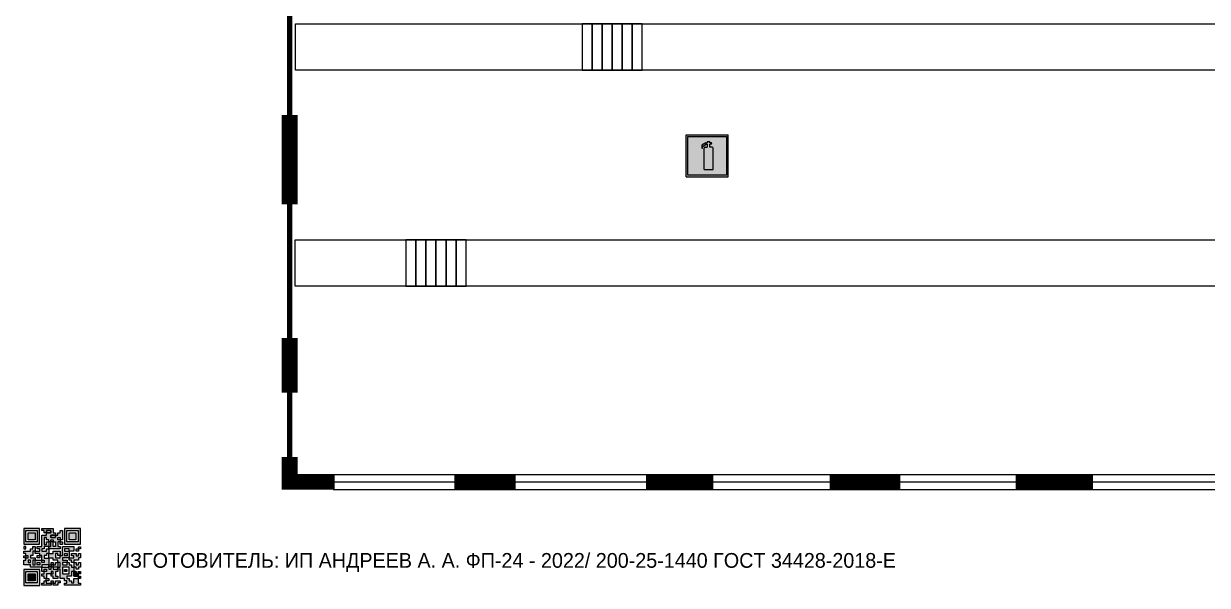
# Model space of a CAD drawing. Header units: millimetres. Extents: x 13114 to 67229, y 22859 to 38520.
# Drawn here: x 29997 to 30221.7, y 25868.9 to 25975.5 of the extents above; entities that cross this region are included whole.
import ezdxf

# ---------------------------------------------------------------- set-up
doc = ezdxf.new("R2010")
doc.units = ezdxf.units.MM
doc.styles.add('обычный', font='arial.ttf')

# ---------------------------------------------------------------- blocks, each defined once
blk = doc.blocks.new('QR')
at = {"lineweight": 0}
h = blk.add_hatch(color=256, dxfattribs=at)
h.dxf.hatch_style = 1
h.paths.add_polyline_path([(9241.16, 2687.38), (9242.01, 2687.38), (9242.01, 2687.83), (9241.59, 2687.83), (9241.59, 2688.68), (9239.45, 2688.68), (9239.45, 2688.25), (9239.86, 2688.25), (9239.86, 2687.83), (9240.29, 2687.83), (9240.29, 2688.25), (9241.16, 2688.25), (9241.16, 2687.83), (9240.29, 2687.83), (9240.29, 2687.38), (9239.45, 2687.38), (9239.45, 2685.22), (9238.57, 2685.22), (9238.57, 2684.8), (9239.02, 2684.8), (9239.02, 2684.37), (9238.13, 2684.37), (9238.13, 2683.92), (9239.02, 2683.92), (9239.02, 2683.5), (9239.44, 2683.5), (9239.44, 2682.64), (9239.87, 2682.64), (9239.87, 2682.18), (9239.44, 2682.18), (9239.44, 2682.64), (9238.13, 2682.64), (9238.13, 2681.76), (9237.71, 2681.76), (9237.71, 2682.64), (9238.13, 2682.64), (9238.13, 2683.07), (9237.27, 2683.07), (9237.27, 2683.51), (9237.71, 2683.51), (9237.71, 2684.37), (9238.13, 2684.37), (9238.13, 2685.22), (9237.71, 2685.22), (9237.71, 2684.8), (9237.28, 2684.8), (9237.28, 2684.38), (9235.98, 2684.38), (9235.98, 2683.92), (9236.4, 2683.92), (9236.4, 2683.49), (9236.84, 2683.49), (9236.84, 2683.07), (9236.4, 2683.07), (9236.4, 2682.64), (9235.98, 2682.64), (9235.98, 2681.76), (9237.29, 2681.76), (9237.29, 2681.33), (9239.43, 2681.33), (9239.43, 2681.76), (9240.74, 2681.76), (9240.74, 2683.05), (9239.87, 2683.05), (9239.87, 2683.5), (9240.29, 2683.5), (9240.29, 2683.91), (9240.74, 2683.91), (9240.74, 2684.81), (9240.29, 2684.81), (9240.29, 2684.79), (9240.29, 2684.37), (9239.45, 2684.37), (9239.45, 2684.8), (9239.87, 2684.8), (9239.87, 2685.21), (9240.74, 2685.21), (9240.74, 2686.1), (9240.29, 2686.1), (9240.29, 2685.64), (9239.86, 2685.64), (9239.86, 2686.95), (9240.29, 2686.95), (9240.29, 2686.52), (9240.74, 2686.52), (9240.74, 2686.1), (9241.16, 2686.1), (9241.16, 2686.53), (9241.59, 2686.53), (9241.59, 2686.1), (9242.02, 2686.1), (9242.02, 2685.21), (9241.59, 2685.21), (9241.59, 2686.1), (9241.16, 2686.1), (9241.16, 2685.21), (9240.74, 2685.21), (9240.74, 2684.81), (9242.89, 2684.81), (9242.89, 2685.22), (9242.47, 2685.22), (9242.47, 2686.11), (9242.89, 2686.11), (9242.89, 2686.52), (9242.46, 2686.52), (9242.46, 2686.95), (9242.89, 2686.95), (9242.89, 2686.52), (9243.32, 2686.52), (9243.32, 2688.26), (9242.9, 2688.26), (9242.9, 2687.83), (9242.47, 2687.83), (9242.47, 2687.38), (9242.01, 2687.38), (9242.01, 2686.94), (9241.16, 2686.94)])
h.paths.add_polyline_path([(9239.02, 2682.18), (9239.02, 2681.76), (9238.54, 2681.76), (9238.54, 2682.18)], flags=16)
h.paths.add_polyline_path([(9237.27, 2682.65), (9237.27, 2682.19), (9236.83, 2682.19), (9236.83, 2682.65)], flags=16)
h = blk.add_hatch(color=256, dxfattribs=at)
h.dxf.hatch_style = 1
h.paths.add_polyline_path([(9238.15, 2687.83), (9236.83, 2687.83), (9236.83, 2686.52), (9238.15, 2686.52)], flags=0)
h.paths.add_polyline_path([(9239.01, 2685.65), (9239.01, 2688.68), (9235.98, 2688.68), (9235.98, 2685.65)])
h.paths.add_polyline_path([(9236.41, 2686.1), (9236.41, 2688.26), (9238.56, 2688.26), (9238.56, 2686.1)], flags=16)
h.paths.add_polyline_path([(9236.83, 2686.52), (9236.83, 2687.83), (9238.15, 2687.83), (9238.15, 2686.52)], flags=0)
h = blk.add_hatch(color=256, dxfattribs=at)
h.dxf.hatch_style = 1
h.paths.add_polyline_path([(9238.15, 2686.52), (9238.15, 2687.83), (9236.83, 2687.83), (9236.83, 2686.52)])
h.paths.add_polyline_path([(9245.91, 2686.52), (9245.91, 2687.83), (9244.59, 2687.83), (9244.59, 2686.52)], flags=0)
h.paths.add_polyline_path([(9246.77, 2685.65), (9246.77, 2688.68), (9243.74, 2688.68), (9243.74, 2685.65)])
h.paths.add_polyline_path([(9244.17, 2686.1), (9244.17, 2688.26), (9246.32, 2688.26), (9246.32, 2686.1)], flags=16)
h.paths.add_polyline_path([(9244.59, 2686.52), (9244.59, 2687.83), (9245.91, 2687.83), (9245.91, 2686.52)], flags=0)
h = blk.add_hatch(color=256, dxfattribs=at)
h.dxf.hatch_style = 1
h.paths.add_polyline_path([(9240.75, 2681.76), (9240.75, 2681.35), (9241.17, 2681.35), (9241.17, 2681.76)])
h.paths.add_polyline_path([(9241.6, 2682.18), (9241.17, 2682.18), (9241.17, 2681.76), (9241.6, 2681.76)])
h.paths.add_polyline_path([(9242.47, 2681.34), (9242.47, 2682.19), (9242.02, 2682.19), (9242.02, 2681.76), (9241.6, 2681.76), (9241.6, 2681.34)])
h.paths.add_polyline_path([(9239.87, 2678.3), (9239.44, 2678.3), (9239.44, 2677.89), (9241.17, 2677.89), (9241.17, 2678.3), (9240.28, 2678.3), (9240.28, 2678.73), (9239.87, 2678.73)])
h.paths.add_polyline_path([(9240.75, 2678.73), (9240.75, 2679.19), (9240.28, 2679.19), (9240.28, 2678.73)])
h.paths.add_polyline_path([(9241.6, 2678.73), (9241.17, 2678.73), (9241.17, 2678.3), (9241.6, 2678.3)])
h.paths.add_polyline_path([(9242.02, 2678.3), (9241.6, 2678.3), (9241.6, 2677.89), (9242.48, 2677.89), (9242.48, 2678.31), (9242.9, 2678.31), (9242.9, 2678.73), (9242.02, 2678.73)])
h.paths.add_polyline_path([(9246.36, 2684.37), (9246.36, 2684.79), (9245.93, 2684.79), (9245.93, 2684.37)])
h.paths.add_polyline_path([(9246.78, 2685.2), (9246.36, 2685.2), (9246.36, 2684.79), (9246.78, 2684.79)])
h.paths.add_polyline_path([(9245.91, 2687.83), (9244.59, 2687.83), (9244.59, 2686.52), (9245.91, 2686.52)])
h = blk.add_hatch(color=256, dxfattribs=at)
h.dxf.hatch_style = 1
h.paths.add_polyline_path([(9243.32, 2686.11), (9242.89, 2686.11), (9242.89, 2685.64), (9243.32, 2685.64)])
h.paths.add_polyline_path([(9239.02, 2683.07), (9239.02, 2683.5), (9238.56, 2683.5), (9238.56, 2683.07)])
h.paths.add_polyline_path([(9236.4, 2684.8), (9236.4, 2685.22), (9235.98, 2685.22), (9235.98, 2684.8)])
h.paths.add_polyline_path([(9236.4, 2683.07), (9236.4, 2683.49), (9235.98, 2683.49), (9235.98, 2683.07)])
h = blk.add_hatch(color=256, dxfattribs=at)
h.dxf.hatch_style = 1
h.paths.add_polyline_path([(9243.32, 2682.64), (9243.32, 2683.07), (9244.62, 2683.07), (9244.62, 2684.37), (9243.74, 2684.37), (9243.74, 2684.8), (9244.62, 2684.8), (9244.62, 2684.37), (9245.48, 2684.37), (9245.48, 2685.22), (9243.32, 2685.22), (9243.32, 2683.5), (9242.89, 2683.5), (9242.89, 2683.06), (9242.01, 2683.06), (9242.01, 2683.91), (9242.47, 2683.91), (9242.47, 2683.5), (9242.89, 2683.5), (9242.89, 2684.38), (9241.59, 2684.38), (9241.59, 2683.91), (9240.74, 2683.91), (9240.74, 2683.05), (9241.59, 2683.05), (9241.59, 2682.64), (9242.47, 2682.64), (9242.47, 2682.19), (9242.91, 2682.19), (9242.91, 2681.34), (9242.48, 2681.34), (9242.48, 2680.91), (9242.91, 2680.91), (9242.91, 2679.17), (9243.75, 2679.17), (9243.75, 2678.73), (9244.2, 2678.73), (9244.2, 2678.3), (9243.75, 2678.3), (9243.75, 2677.88), (9246.78, 2677.88), (9246.78, 2678.3), (9246.35, 2678.3), (9246.35, 2679.19), (9245.48, 2679.19), (9245.48, 2678.31), (9245.05, 2678.31), (9245.05, 2678.73), (9244.62, 2678.73), (9244.62, 2679.19), (9244.2, 2679.19), (9244.2, 2679.61), (9245.05, 2679.61), (9245.05, 2680.46), (9245.48, 2680.46), (9245.48, 2681.34), (9245.04, 2681.34), (9245.04, 2681.76), (9244.63, 2681.76), (9244.63, 2682.19), (9244.21, 2682.19), (9244.21, 2681.76), (9243.32, 2681.76), (9243.32, 2682.19), (9244.21, 2682.19), (9244.21, 2682.64)])
h.paths.add_polyline_path([(9243.75, 2683.49), (9243.75, 2683.92), (9244.21, 2683.92), (9244.21, 2683.49)], flags=16)
h.paths.add_polyline_path([(9243.32, 2681.34), (9244.63, 2681.34), (9244.63, 2680.04), (9243.32, 2680.04)], flags=16)
h.paths.add_polyline_path([(9243.76, 2680.89), (9244.18, 2680.89), (9244.18, 2680.48), (9243.76, 2680.48)], flags=0)
h = blk.add_hatch(color=256, dxfattribs=at)
h.dxf.hatch_style = 1
h.paths.add_polyline_path([(9246.36, 2683.07), (9246.78, 2683.07), (9246.78, 2683.92), (9246.36, 2683.92), (9246.36, 2683.49), (9245.92, 2683.49), (9245.92, 2683.92), (9245.06, 2683.92), (9245.06, 2683.49), (9245.48, 2683.49), (9245.48, 2683.07), (9244.62, 2683.07), (9244.62, 2682.65), (9245.05, 2682.65), (9245.05, 2682.18), (9245.48, 2682.18), (9245.48, 2682.65), (9246.36, 2682.65)])
h.paths.add_polyline_path([(9246.78, 2682.18), (9246.36, 2682.18), (9246.36, 2681.75), (9245.92, 2681.75), (9245.92, 2682.18), (9245.48, 2682.18), (9245.48, 2681.34), (9245.48, 2681.34), (9245.94, 2681.34), (9245.94, 2680.91), (9246.36, 2680.91), (9246.36, 2681.34), (9246.78, 2681.34)])
h = blk.add_hatch(color=256, dxfattribs=at)
h.dxf.hatch_style = 1
h.paths.add_polyline_path([(9235.98, 2680.9), (9235.98, 2677.86), (9239.02, 2677.86), (9239.02, 2680.9)])
h.paths.add_polyline_path([(9238.57, 2680.48), (9238.57, 2678.32), (9236.41, 2678.32), (9236.41, 2680.48)], flags=16)
h.paths.add_polyline_path([(9238.15, 2680.05), (9238.15, 2678.74), (9236.83, 2678.74), (9236.83, 2680.05)], flags=0)
h = blk.add_hatch(color=256, dxfattribs=at)
h.dxf.hatch_style = 1
h.paths.add_polyline_path([(9242.02, 2680.46), (9242.48, 2680.46), (9242.48, 2680.91), (9241.58, 2680.91), (9241.58, 2681.35), (9241.17, 2681.35), (9241.17, 2680.91), (9240.75, 2680.91), (9240.75, 2681.33), (9239.43, 2681.33), (9239.43, 2680.46), (9239.86, 2680.46), (9239.86, 2680.92), (9240.3, 2680.92), (9240.3, 2680.46), (9239.86, 2680.46), (9239.86, 2680.04), (9239.44, 2680.04), (9239.44, 2679.62), (9239.86, 2679.62), (9239.86, 2679.19), (9240.29, 2679.19), (9240.29, 2680.03), (9241.18, 2680.03), (9241.18, 2680.47), (9241.6, 2680.47), (9241.6, 2680.03), (9241.18, 2680.03), (9241.18, 2679.61), (9241.6, 2679.61), (9241.6, 2679.19), (9242.47, 2679.19), (9242.47, 2679.6), (9242.02, 2679.6)])
h = blk.add_hatch(color=256, dxfattribs=at)
h.dxf.hatch_style = 1
h.paths.add_polyline_path([(9244.18, 2680.48), (9244.18, 2680.89), (9243.76, 2680.89), (9243.76, 2680.48)])
h = blk.add_hatch(color=256, dxfattribs=at)
h.dxf.hatch_style = 1
h.paths.add_polyline_path([(9245.93, 2680.04), (9245.93, 2680.46), (9245.48, 2680.46), (9245.48, 2679.62), (9246.35, 2679.62), (9246.35, 2680.04)])
h.paths.add_polyline_path([(9246.78, 2680.04), (9246.78, 2680.46), (9246.35, 2680.46), (9246.35, 2680.04)])
h.paths.add_polyline_path([(9246.78, 2679.18), (9246.78, 2679.62), (9246.35, 2679.62), (9246.35, 2679.18)])
h = blk.add_hatch(color=256, dxfattribs=at)
h.dxf.hatch_style = 1
h.paths.add_polyline_path([(9238.15, 2680.05), (9236.83, 2680.05), (9236.83, 2678.74), (9238.15, 2678.74)])
for points in [[(9237.71, 2685.22), (9238.13, 2685.22), (9238.13, 2684.37), (9237.71, 2684.37), (9237.71, 2683.51), (9237.27, 2683.51), (9237.27, 2683.07), (9238.13, 2683.07), (9238.13, 2682.64), (9237.71, 2682.64), (9237.71, 2681.76), (9238.13, 2681.76), (9238.13, 2682.64), (9239.44, 2682.64), (9239.44, 2683.5), (9239.02, 2683.5), (9239.02, 2683.07), (9238.56, 2683.07), (9238.56, 2683.5), (9239.02, 2683.5), (9239.02, 2683.92), (9238.13, 2683.92), (9238.13, 2684.37), (9239.02, 2684.37), (9239.02, 2684.8), (9238.57, 2684.8), (9238.57, 2685.22), (9239.45, 2685.22), (9239.45, 2687.38), (9240.29, 2687.38), (9240.29, 2687.83), (9239.86, 2687.83), (9239.86, 2688.25), (9239.45, 2688.25), (9239.45, 2688.68), (9241.59, 2688.68), (9241.59, 2687.83), (9242.01, 2687.83), (9242.01, 2687.38), (9242.47, 2687.38), (9242.47, 2687.83), (9242.9, 2687.83), (9242.9, 2688.26), (9243.32, 2688.26), (9243.32, 2686.52), (9242.89, 2686.52), (9242.89, 2686.11), (9243.32, 2686.11), (9243.32, 2685.64), (9242.89, 2685.64), (9242.89, 2686.11), (9242.47, 2686.11), (9242.47, 2685.22), (9242.89, 2685.22), (9242.89, 2684.81), (9240.74, 2684.81), (9240.74, 2683.91), (9241.59, 2683.91), (9241.59, 2684.38), (9242.89, 2684.38), (9242.89, 2683.5), (9242.47, 2683.5), (9242.47, 2683.91), (9242.01, 2683.91), (9242.01, 2683.06), (9242.89, 2683.06), (9242.89, 2683.5), (9243.32, 2683.5), (9243.32, 2685.22), (9245.48, 2685.22), (9245.48, 2684.37), (9244.62, 2684.37), (9244.62, 2683.07), (9245.48, 2683.07), (9245.48, 2683.49), (9245.06, 2683.49), (9245.06, 2683.92), (9245.92, 2683.92), (9245.92, 2683.49), (9246.36, 2683.49), (9246.36, 2683.92), (9246.78, 2683.92), (9246.78, 2683.07), (9246.36, 2683.07), (9246.36, 2682.65), (9245.48, 2682.65), (9245.48, 2682.18), (9245.92, 2682.18), (9245.92, 2681.75), (9246.36, 2681.75), (9246.36, 2682.18), (9246.78, 2682.18), (9246.78, 2681.34), (9246.36, 2681.34), (9246.36, 2680.91), (9245.94, 2680.91), (9245.94, 2681.34), (9245.48, 2681.34), (9245.48, 2680.46), (9245.93, 2680.46), (9245.93, 2680.04), (9246.35, 2680.04), (9246.35, 2680.46), (9246.78, 2680.46), (9246.78, 2680.04), (9246.78, 2680.04), (9246.35, 2680.04), (9246.35, 2679.62), (9246.78, 2679.62), (9246.78, 2679.18), (9246.35, 2679.18), (9246.35, 2678.3), (9246.78, 2678.3), (9246.78, 2677.88), (9243.75, 2677.88), (9243.75, 2678.3), (9244.2, 2678.3), (9244.2, 2678.73), (9243.75, 2678.73), (9243.75, 2679.17), (9242.91, 2679.17), (9242.91, 2680.91), (9242.48, 2680.91), (9242.48, 2680.46), (9242.02, 2680.46), (9242.02, 2679.6), (9242.47, 2679.6), (9242.47, 2679.19), (9241.6, 2679.19), (9241.6, 2679.61), (9241.18, 2679.61), (9241.18, 2680.03), (9240.29, 2680.03), (9240.29, 2679.19), (9240.75, 2679.19), (9240.75, 2678.73), (9240.28, 2678.73), (9240.28, 2678.3), (9241.17, 2678.3), (9241.17, 2678.73), (9241.6, 2678.73), (9241.6, 2678.3), (9242.02, 2678.3), (9242.02, 2678.73), (9242.9, 2678.73), (9242.9, 2678.31), (9242.48, 2678.31), (9242.48, 2677.89), (9241.6, 2677.89), (9241.6, 2678.3), (9241.17, 2678.3), (9241.17, 2677.89), (9239.44, 2677.89), (9239.44, 2678.3), (9239.87, 2678.3), (9239.87, 2678.73), (9240.28, 2678.73), (9240.28, 2679.19), (9240.29, 2679.19), (9239.86, 2679.19), (9239.86, 2679.62), (9239.44, 2679.62), (9239.44, 2680.04), (9239.86, 2680.04), (9239.86, 2680.46), (9239.43, 2680.46), (9239.43, 2681.33), (9237.29, 2681.33), (9237.29, 2681.76), (9235.98, 2681.76), (9235.98, 2682.64), (9236.4, 2682.64), (9236.4, 2683.07), (9235.98, 2683.07), (9235.98, 2683.49), (9236.4, 2683.49), (9236.4, 2683.92), (9235.98, 2683.92), (9235.98, 2684.38), (9237.28, 2684.38), (9237.28, 2684.8), (9237.71, 2684.8), (9237.71, 2685.22), (9237.92, 2685.22)], [(9240.74, 2685.21), (9239.87, 2685.21), (9239.87, 2684.8), (9239.45, 2684.8), (9239.45, 2684.37), (9240.29, 2684.37), (9240.29, 2684.79), (9240.29, 2684.81), (9240.74, 2684.81), (9240.74, 2685.21), (9239.87, 2685.21)], [(9240.74, 2686.1), (9240.74, 2686.52), (9240.29, 2686.52), (9240.29, 2686.95), (9239.86, 2686.95), (9239.86, 2685.64), (9240.29, 2685.64), (9240.29, 2686.1), (9240.74, 2686.1), (9240.74, 2686.52)], [(9240.74, 2683.05), (9240.74, 2681.76), (9239.43, 2681.76), (9239.43, 2681.33), (9240.75, 2681.33), (9240.75, 2681.35), (9240.75, 2680.91), (9241.17, 2680.91), (9241.17, 2681.35), (9241.58, 2681.35), (9241.58, 2680.91), (9242.48, 2680.91), (9242.48, 2681.34), (9242.91, 2681.34), (9242.91, 2682.19), (9242.47, 2682.19), (9242.47, 2682.64), (9241.59, 2682.64), (9241.59, 2683.05), (9240.74, 2683.05)], [(9240.74, 2683.91), (9240.29, 2683.91), (9240.29, 2683.5), (9239.87, 2683.5), (9239.87, 2683.05), (9240.74, 2683.05), (9240.74, 2683.91)], [(9244.62, 2683.07), (9243.32, 2683.07), (9243.32, 2682.64), (9244.21, 2682.64), (9244.21, 2682.19), (9243.32, 2682.19), (9243.32, 2681.76), (9244.21, 2681.76), (9244.21, 2682.19), (9244.63, 2682.19), (9244.63, 2681.76), (9245.04, 2681.76), (9245.04, 2681.34), (9245.48, 2681.34)], [(9244.62, 2684.37), (9244.62, 2684.8), (9243.74, 2684.8), (9243.74, 2684.37), (9244.62, 2684.37)], [(9245.48, 2682.18), (9245.05, 2682.18), (9245.05, 2682.65), (9244.62, 2682.65), (9244.62, 2683.07)], [(9239.86, 2680.46), (9239.86, 2680.92), (9240.3, 2680.92), (9240.3, 2680.46), (9239.86, 2680.46)], [(9241.6, 2681.76), (9242.02, 2681.76), (9242.02, 2682.19), (9242.47, 2682.19), (9242.47, 2681.34), (9241.6, 2681.34), (9241.6, 2681.76)], [(9245.48, 2680.46), (9245.05, 2680.46), (9245.05, 2679.61), (9244.2, 2679.61), (9244.2, 2679.19), (9244.62, 2679.19), (9244.62, 2678.73), (9245.05, 2678.73), (9245.05, 2678.31), (9245.48, 2678.31), (9245.48, 2679.19), (9246.35, 2679.19), (9246.35, 2679.07)], [(9245.48, 2682.18), (9245.48, 2681.34)], [(9246.35, 2679.62), (9245.48, 2679.62), (9245.48, 2680.46)], [(9245.48, 2680.46), (9245.48, 2679.62), (9246.35, 2679.62), (9246.35, 2680.04), (9245.93, 2680.04), (9245.93, 2680.46), (9245.48, 2680.46), (9245.48, 2679.62)], [(9246.35, 2679.62), (9246.35, 2679.18)]]:
    blk.add_lwpolyline(points, dxfattribs=at)
for points in [[(9235.98, 2685.65), (9239.01, 2685.65), (9239.01, 2688.68), (9235.98, 2688.68)], [(9236.41, 2688.26), (9238.56, 2688.26), (9238.56, 2686.1), (9236.41, 2686.1)], [(9236.83, 2687.83), (9238.15, 2687.83), (9238.15, 2686.52), (9236.83, 2686.52)], [(9240.29, 2687.83), (9241.16, 2687.83), (9241.16, 2688.25), (9240.29, 2688.25)], [(9240.29, 2688.25), (9241.16, 2688.25), (9241.16, 2687.83), (9240.29, 2687.83)], [(9242.01, 2687.38), (9241.16, 2687.38), (9241.16, 2686.94), (9242.01, 2686.94)], [(9241.16, 2687.38), (9242.01, 2687.38), (9242.01, 2686.94), (9241.16, 2686.94)], [(9243.74, 2685.65), (9246.77, 2685.65), (9246.77, 2688.68), (9243.74, 2688.68)], [(9244.17, 2688.26), (9246.32, 2688.26), (9246.32, 2686.1), (9244.17, 2686.1)], [(9244.59, 2687.83), (9245.91, 2687.83), (9245.91, 2686.52), (9244.59, 2686.52)], [(9235.98, 2684.8), (9236.4, 2684.8), (9236.4, 2685.22), (9235.98, 2685.22)], [(9241.16, 2686.1), (9240.74, 2686.1), (9240.74, 2685.21), (9241.16, 2685.21)], [(9241.16, 2686.53), (9241.59, 2686.53), (9241.59, 2686.1), (9241.16, 2686.1)], [(9241.59, 2686.1), (9242.02, 2686.1), (9242.02, 2685.21), (9241.59, 2685.21)], [(9242.89, 2686.52), (9242.46, 2686.52), (9242.46, 2686.95), (9242.89, 2686.95)], [(9246.36, 2685.2), (9246.78, 2685.2), (9246.78, 2684.79), (9246.36, 2684.79)], [(9236.4, 2683.07), (9236.84, 2683.07), (9236.84, 2683.49), (9236.4, 2683.49)], [(9243.75, 2683.92), (9244.21, 2683.92), (9244.21, 2683.49), (9243.75, 2683.49)], [(9245.93, 2684.79), (9246.36, 2684.79), (9246.36, 2684.37), (9245.93, 2684.37)], [(9235.98, 2677.86), (9239.02, 2677.86), (9239.02, 2680.9), (9235.98, 2680.9)], [(9236.41, 2680.48), (9238.57, 2680.48), (9238.57, 2678.32), (9236.41, 2678.32)], [(9236.83, 2682.19), (9237.27, 2682.19), (9237.27, 2682.65), (9236.83, 2682.65)], [(9238.54, 2682.18), (9239.02, 2682.18), (9239.02, 2681.76), (9238.54, 2681.76)], [(9239.44, 2682.64), (9239.87, 2682.64), (9239.87, 2682.18), (9239.44, 2682.18)], [(9240.75, 2681.76), (9241.17, 2681.76), (9241.17, 2681.35), (9240.75, 2681.35)], [(9241.17, 2682.18), (9241.6, 2682.18), (9241.6, 2681.76), (9241.17, 2681.76)], [(9241.18, 2680.03), (9241.6, 2680.03), (9241.6, 2680.47), (9241.18, 2680.47)], [(9243.32, 2680.04), (9244.63, 2680.04), (9244.63, 2681.34), (9243.32, 2681.34)], [(9243.76, 2680.89), (9244.18, 2680.89), (9244.18, 2680.48), (9243.76, 2680.48)], [(9236.83, 2680.05), (9238.15, 2680.05), (9238.15, 2678.74), (9236.83, 2678.74)]]:
    blk.add_lwpolyline(points, close=True, dxfattribs=at)
blk = doc.blocks.new('A$C3AD82952')
at = {"true_color": 0xf5f5ff}
h = blk.add_hatch(color=7, dxfattribs=at)
h.dxf.hatch_style = 1
h.paths.add_polyline_path([(8.21, 8.73, 0.414214), (7.89, 9.05), (7.22, 9.05), (7.22, 9.92), (7.59, 9.92, 1), (7.57, 10.36), (7.22, 10.36), (7.22, 10.6), (6.43, 10.6), (6.43, 10.36), (6.01, 10.36), (4.74, 9.59), (4.74, 8.69), (4.98, 8.73), (4.98, 9.26), (6.12, 9.91), (6.43, 9.91), (6.43, 9.05), (5.76, 9.05, 0.414214), (5.44, 8.73), (5.44, 2.2), (8.21, 2.2)], flags=0)
h.paths.add_polyline_path([(12.8, 12.8), (0, 12.8), (0, 0), (12.8, 0)])
h.paths.add_polyline_path([(0.51, 12.29), (12.29, 12.29), (12.29, 0.51), (0.51, 0.51)], flags=16)
h.paths.add_polyline_path([(4.74, 9.59), (6.01, 10.36), (6.43, 10.36), (6.43, 10.6), (7.22, 10.6), (7.22, 10.36), (7.59, 10.36, -0.94586), (7.59, 9.92), (7.22, 9.92), (7.22, 9.05), (7.89, 9.05, -0.414214), (8.21, 8.73), (8.21, 2.2), (5.44, 2.2), (5.44, 8.73, -0.414214), (5.76, 9.05), (6.43, 9.05), (6.43, 9.91), (6.12, 9.91), (4.98, 9.26), (4.98, 8.73), (4.74, 8.69)], flags=0)
h = blk.add_hatch(color=242)
h.dxf.hatch_style = 1
h.paths.add_polyline_path([(12.29, 12.29), (0.51, 12.29), (0.51, 0.51), (12.29, 0.51)])
h.paths.add_polyline_path([(4.74, 8.69), (4.74, 9.59), (6.01, 10.36), (6.43, 10.36), (6.43, 10.6), (7.22, 10.6), (7.22, 10.36), (7.59, 10.36, -0.94586), (7.59, 9.92), (7.22, 9.92), (7.22, 9.05), (7.89, 9.05, -0.414214), (8.21, 8.73), (8.21, 2.2), (5.44, 2.2), (5.44, 8.73, -0.414214), (5.76, 9.05), (6.43, 9.05), (6.43, 9.91), (6.12, 9.91), (4.98, 9.26), (4.98, 8.73)], flags=16)
h = blk.add_hatch(color=7, dxfattribs=at)
h.dxf.hatch_style = 1
h.paths.add_polyline_path([(8.21, 8.73, 0.414214), (7.89, 9.05), (7.22, 9.05), (7.22, 9.92), (7.59, 9.92, 1), (7.57, 10.36), (7.22, 10.36), (7.22, 10.6), (6.43, 10.6), (6.43, 10.36), (6.01, 10.36), (4.74, 9.59), (4.74, 8.69), (4.98, 8.73), (4.98, 9.26), (6.12, 9.91), (6.43, 9.91), (6.43, 9.05), (5.76, 9.05, 0.414214), (5.44, 8.73), (5.44, 2.2), (8.21, 2.2)])
at = {"color": 242, "lineweight": 5}
for p, q in [((0, 0), (0, 12.8)), ((0, 12.8), (12.8, 12.8)), ((12.8, 0), (12.8, 12.8)), ((6.01, 10.36), (4.74, 9.59)), ((4.74, 9.59), (4.74, 8.69)), ((4.74, 8.69), (4.98, 8.73)), ((4.98, 9.26), (6.12, 9.91)), ((4.98, 8.73), (4.98, 9.26)), ((5.44, 2.2), (5.44, 8.73)), ((5.76, 9.05), (6.43, 9.05)), ((6.01, 10.36), (6.43, 10.36)), ((6.12, 9.91), (6.43, 9.91)), ((7.22, 10.6), (6.43, 10.6)), ((6.43, 10.6), (6.43, 10.36)), ((6.43, 9.91), (6.43, 9.05)), ((7.22, 10.36), (7.22, 10.6)), ((7.59, 10.36), (7.22, 10.36)), ((7.22, 9.05), (7.22, 9.92)), ((7.59, 9.92), (7.22, 9.92)), ((7.89, 9.05), (7.22, 9.05)), ((8.21, 2.2), (8.21, 8.73)), ((0, 0), (12.8, 0)), ((5.44, 2.2), (8.21, 2.2))]:
    blk.add_line(p, q, dxfattribs=at)
blk.add_lwpolyline([(0.51, 12.29), (12.29, 12.29), (12.29, 0.51), (0.51, 0.51)], close=True, dxfattribs=at)
for centre, radius, start, end in [((5.76, 8.73), 0.32, 90, 180), ((7.58, 10.14), 0.223, 273.1875, 86.8125), ((7.89, 8.73), 0.32, 0, 90)]:
    blk.add_arc(centre, radius, start, end, dxfattribs=at)

msp = doc.modelspace()

# ---------------------------------------------------------------- linework, layer by layer
at = {"lineweight": 0, "const_width": 1}
msp.add_lwpolyline([(30047.48, 25982.11), (30047.48, 25889.82)], dxfattribs=at)
at = {"lineweight": 0}
for points in [[(30048.59, 25975.52), (30445.55, 25975.52), (30445.55, 25966.73), (30048.59, 25966.73)], [(30102.99, 25966.73), (30104.9, 25966.73), (30104.9, 25975.52), (30102.99, 25975.52)], [(30104.9, 25966.73), (30106.8, 25966.73), (30106.8, 25975.52), (30104.9, 25975.52)], [(30106.8, 25966.73), (30108.71, 25966.73), (30108.71, 25975.52), (30106.8, 25975.52)], [(30108.71, 25966.73), (30110.61, 25966.73), (30110.61, 25975.52), (30108.71, 25975.52)], [(30110.61, 25966.73), (30112.51, 25966.73), (30112.51, 25975.52), (30110.61, 25975.52)], [(30112.51, 25966.73), (30114.42, 25966.73), (30114.42, 25975.52), (30112.51, 25975.52)], [(30048.56, 25934.52), (30445.55, 25934.52), (30445.55, 25925.73), (30048.56, 25925.73)], [(30069.55, 25925.73), (30071.45, 25925.73), (30071.45, 25934.52), (30069.55, 25934.52)], [(30071.45, 25925.73), (30073.36, 25925.73), (30073.36, 25934.52), (30071.45, 25934.52)], [(30073.36, 25925.73), (30075.26, 25925.73), (30075.26, 25934.52), (30073.36, 25934.52)], [(30075.26, 25925.73), (30077.17, 25925.73), (30077.17, 25934.52), (30075.26, 25934.52)], [(30077.17, 25925.73), (30079.07, 25925.73), (30079.07, 25934.52), (30077.17, 25934.52)], [(30079.07, 25925.73), (30080.98, 25925.73), (30080.98, 25934.52), (30079.07, 25934.52)]]:
    msp.add_lwpolyline(points, close=True, dxfattribs=at)
at = {"lineweight": 100, "const_width": 3}
for points in [[(30047.48, 25941.22), (30047.48, 25958.19)], [(30047.48, 25905.49), (30047.48, 25915.84)], [(30056.06, 25888.55), (30047.48, 25888.55), (30047.48, 25893.3)], [(30090.38, 25888.55), (30078.74, 25888.55)], [(30127.9, 25888.55), (30115.11, 25888.55)], [(30163.39, 25888.55), (30150.01, 25888.55)], [(30199.98, 25888.55), (30185.29, 25888.55)]]:
    msp.add_lwpolyline(points, dxfattribs=at)
at = {"lineweight": 0}
for points in [[(30055.72, 25889.93), (30445.61, 25889.93)], [(30056.06, 25888.55), (30445.94, 25888.55)], [(30055.72, 25887.08), (30445.61, 25887.08)]]:
    msp.add_lwpolyline(points, dxfattribs=at)

# ---------------------------------------------------------------- block references
at = {"xscale": 0.625, "yscale": 0.625, "zscale": 0.625}
msp.add_blockref('A$C3AD82952', (30122.74, 25946.45), dxfattribs=at)
at = {"color": 22, "lineweight": 100, "true_color": 0xbb1e10}
msp.add_blockref('QR', (20761.02, 23191.05), dxfattribs=at)

# ---------------------------------------------------------------- texts
at = {"lineweight": 0, "insert": (30088.54, 25873.24), "char_height": 2.8, "width": 191.3484, "attachment_point": 5, "style": 'обычный'}
msp.add_mtext('\\pi-8.4,l8.4,t8.4;{\\fProxima Nova Rg|b0|i0|c204|p2;ИЗГОТОВИТЕЛЬ: ИП АНДРЕЕВ А. А.\\fProxima Nova Rg|b0|i0|c0|p2; \\fProxima Nova Rg|b0|i0|c204|p2;ФП-24 - 2022/ 200-25-1440 ГОСТ 34428-2018-Е\\H1.2266x; }', dxfattribs=at)

doc.saveas('drawing.dxf')
